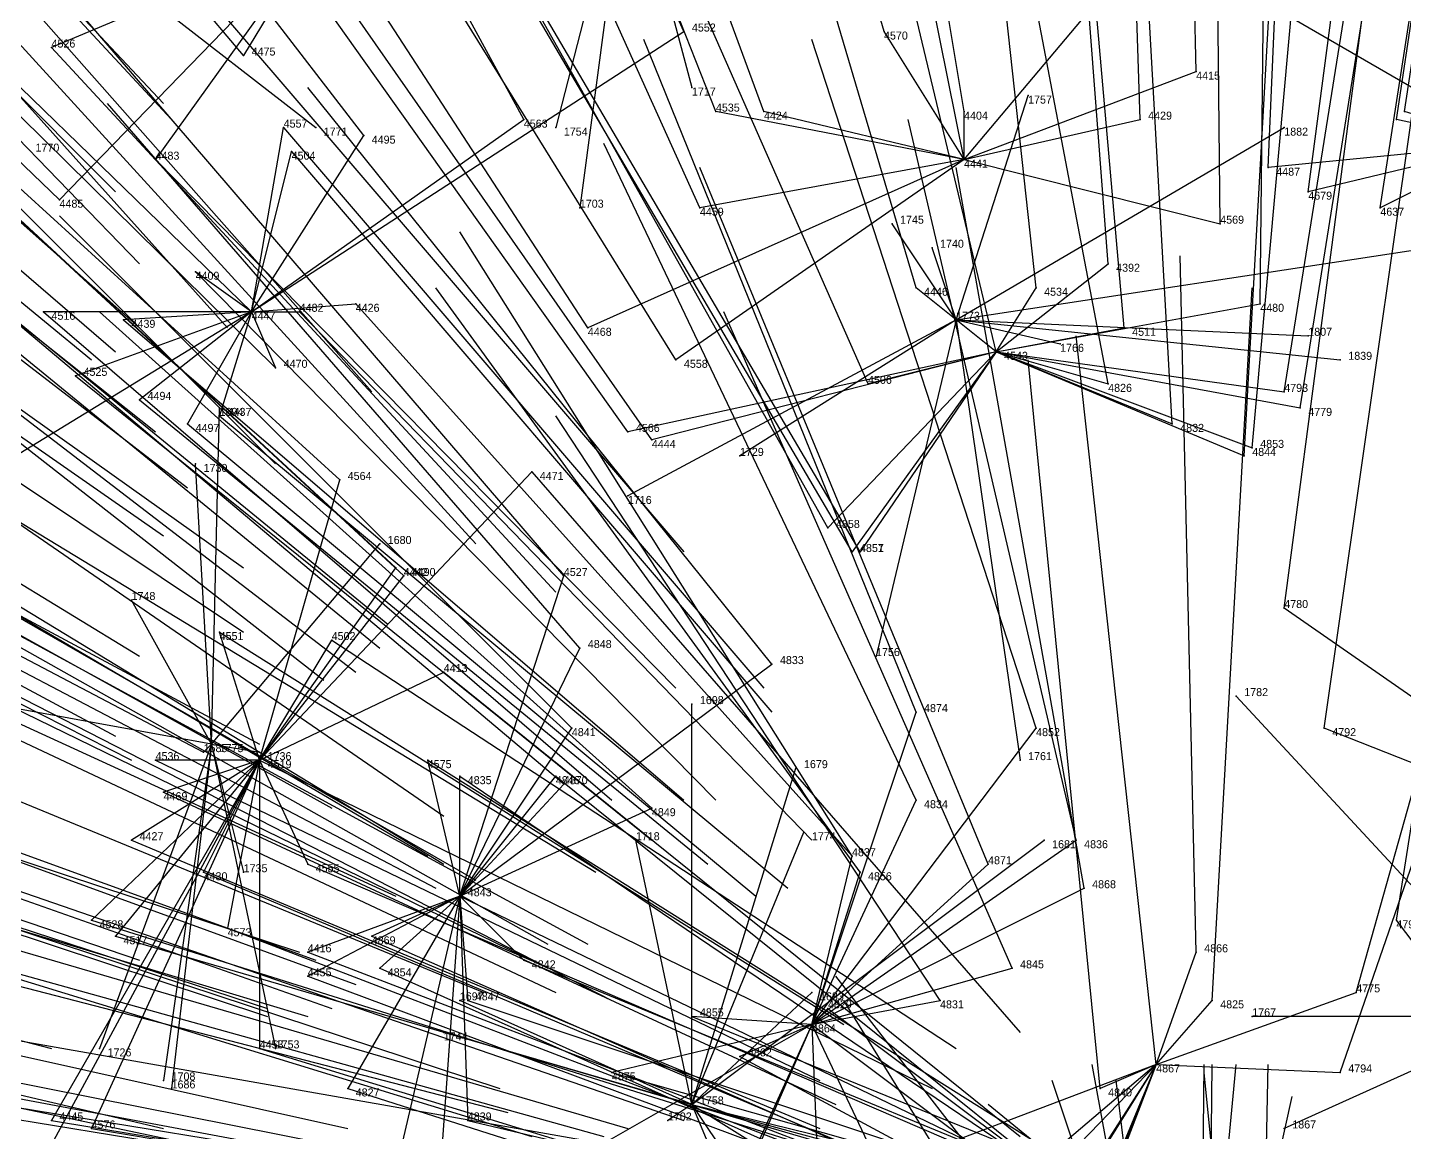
# Model space of a CAD drawing. Extents: x -0.5 to 0.59, y -0.5 to 0.58.
# Drawn here: x -0.151 to 0.021, y 0.0225 to 0.1605 of the extents above; entities that cross this region are included whole.
import ezdxf

# ---------------------------------------------------------------- set-up
doc = ezdxf.new("R2010")
doc.units = 0
for name, color, linetype in [('Facilities', 3, 'CONTINUOUS'), ('Facilities_lines', 3, 'CONTINUOUS'), ('Normals', 1, 'CONTINUOUS'), ('Source_points', 5, 'CONTINUOUS'), ('Text', 3, 'CONTINUOUS')]:
    doc.layers.add(name, color=color, linetype=linetype)

msp = doc.modelspace()

# ---------------------------------------------------------------- linework, layer by layer
at = {"layer": 'Facilities', "color": 3}
for p in [(-0.034, 0.144, -0.369), (-0.123, 0.125, -0.439), (-0.035, 0.124, -1.25), (-0.03, 0.12, -0.309), (-0.128, 0.071, -1.25), (-0.122, 0.069, -0.35), (-0.097, 0.052, -0.276), (-0.053, 0.036, -0.161), (-0.01, 0.031, -0.082), (-0.068, 0.026, -1.25)]:
    msp.add_point(p, dxfattribs=at)
at = {"layer": 'Facilities_lines', "color": 3}
for p, q in [((-0.076, 0.183, -1.25), (-0.085, 0.148, -1.25)), ((-0.076, 0.183, -1.25), (-0.082, 0.138, -1.25)), ((-0.076, 0.183, -1.25), (-0.068, 0.153, -1.25)), ((-0.151, 0.176, -1.25), (-0.115, 0.148, -1.25)), ((-0.115, 0.172, -0.518), (-0.148, 0.158, -0.542)), ((-0.115, 0.172, -0.518), (-0.147, 0.139, -0.506)), ((-0.115, 0.172, -0.518), (-0.135, 0.144, -0.494)), ((-0.115, 0.172, -0.518), (-0.124, 0.157, -0.5)), ((0.034, 0.146, -0.376), (0.003, 0.164, -0.411)), ((-0.034, 0.144, -0.369), (-0.018, 0.163, -0.411)), ((-0.123, 0.125, -0.439), (-0.069, 0.16, -0.436)), ((-0.034, 0.144, -0.369), (-0.044, 0.16, -0.414)), ((-0.034, 0.144, -0.369), (-0.005, 0.155, -0.387)), ((-0.035, 0.124, -1.25), (-0.026, 0.152, -1.25)), ((-0.034, 0.144, -0.369), (-0.065, 0.15, -0.409)), ((-0.034, 0.144, -0.369), (-0.059, 0.15, -0.403)), ((-0.034, 0.144, -0.369), (-0.034, 0.15, -0.385)), ((0.034, 0.146, -0.376), (0.021, 0.15, -0.378)), ((-0.123, 0.125, -0.439), (-0.089, 0.149, -0.434)), ((-0.123, 0.125, -0.439), (-0.119, 0.148, -0.476)), ((-0.035, 0.124, -1.25), (0.006, 0.148, -1.25)), ((-0.034, 0.144, -0.369), (-0.012, 0.149, -0.374)), ((0.034, 0.146, -0.376), (0.02, 0.149, -0.376)), ((-0.123, 0.125, -0.439), (-0.109, 0.147, -0.457)), ((-0.123, 0.125, -0.439), (-0.118, 0.145, -0.468)), ((0.034, 0.146, -0.376), (0.004, 0.143, -0.357)), ((0.034, 0.146, -0.376), (0.009, 0.14, -0.35)), ((0.034, 0.146, -0.376), (0.018, 0.138, -0.347)), ((-0.034, 0.144, -0.369), (-0.081, 0.123, -0.368)), ((-0.034, 0.144, -0.369), (-0.07, 0.119, -0.345)), ((-0.034, 0.144, -0.369), (-0.067, 0.138, -0.383)), ((-0.034, 0.144, -0.369), (-0.002, 0.136, -0.341)), ((-0.035, 0.124, -1.25), (-0.043, 0.136, -1.25)), ((-0.035, 0.124, -1.25), (-0.038, 0.133, -1.25)), ((-0.035, 0.124, -1.25), (0.024, 0.133, -1.25)), ((-0.03, 0.12, -0.309), (-0.016, 0.131, -0.329)), ((-0.123, 0.125, -0.439), (-0.13, 0.13, -0.46)), ((-0.03, 0.12, -0.309), (-0.04, 0.128, -0.334)), ((-0.03, 0.12, -0.309), (-0.025, 0.128, -0.325)), ((-0.123, 0.125, -0.439), (-0.11, 0.126, -0.418)), ((-0.03, 0.12, -0.309), (0.003, 0.126, -0.315)), ((-0.123, 0.125, -0.439), (-0.159, 0.103, -0.473)), ((-0.123, 0.125, -0.439), (-0.149, 0.125, -0.486)), ((-0.123, 0.125, -0.439), (-0.145, 0.117, -0.467)), ((-0.123, 0.125, -0.439), (-0.139, 0.124, -0.465)), ((-0.123, 0.125, -0.439), (-0.137, 0.114, -0.445)), ((-0.123, 0.125, -0.439), (-0.131, 0.111, -0.428)), ((-0.123, 0.125, -0.439), (-0.127, 0.112, -0.423)), ((-0.123, 0.125, -0.439), (-0.12, 0.118, -0.421)), ((-0.123, 0.125, -0.439), (-0.117, 0.125, -0.429)), ((-0.035, 0.124, -1.25), (-0.076, 0.102, -1.25)), ((-0.035, 0.124, -1.25), (-0.062, 0.107, -1.25)), ((-0.035, 0.124, -1.25), (-0.045, 0.082, -1.25)), ((-0.035, 0.124, -1.25), (-0.027, 0.069, -1.25)), ((-0.035, 0.124, -1.25), (-0.022, 0.121, -1.25)), ((-0.035, 0.124, -1.25), (0.009, 0.122, -1.25)), ((-0.035, 0.124, -1.25), (0.013, 0.119, -1.25)), ((-0.03, 0.12, -0.309), (-0.014, 0.123, -0.309)), ((-0.03, 0.12, -0.309), (-0.076, 0.11, -0.334)), ((-0.03, 0.12, -0.309), (-0.073, 0.109, -0.328)), ((-0.03, 0.12, -0.309), (-0.051, 0.098, -0.277)), ((-0.03, 0.12, -0.309), (-0.048, 0.095, -0.267)), ((-0.03, 0.12, -0.309), (-0.047, 0.095, -0.266)), ((-0.03, 0.12, -0.309), (-0.046, 0.116, -0.313)), ((-0.03, 0.12, -0.309), (0.008, 0.113, -0.283)), ((-0.03, 0.12, -0.309), (0.006, 0.115, -0.288)), ((-0.03, 0.12, -0.309), (-0.016, 0.116, -0.292)), ((-0.03, 0.12, -0.309), (-0.008, 0.111, -0.278)), ((-0.03, 0.12, -0.309), (0.001, 0.107, -0.268)), ((-0.03, 0.12, -0.309), (0.002, 0.108, -0.27)), ((-0.128, 0.071, -1.25), (-0.127, 0.113, -1.25)), ((-0.128, 0.071, -1.25), (-0.13, 0.106, -1.25)), ((-0.122, 0.069, -0.35), (-0.088, 0.105, -0.342)), ((-0.122, 0.069, -0.35), (-0.112, 0.104, -0.382)), ((-0.128, 0.071, -1.25), (-0.107, 0.096, -1.25)), ((-0.122, 0.069, -0.35), (-0.105, 0.093, -0.35)), ((-0.122, 0.069, -0.35), (-0.104, 0.092, -0.347)), ((-0.097, 0.052, -0.276), (-0.084, 0.092, -0.313)), ((-0.128, 0.071, -1.25), (-0.138, 0.089, -1.25)), ((0.049, 0.058, -0.189), (0.006, 0.088, -0.222)), ((-0.122, 0.069, -0.35), (-0.127, 0.085, -0.383)), ((-0.128, 0.071, -1.25), (-0.194, 0.083, -1.25)), ((-0.122, 0.069, -0.35), (-0.113, 0.084, -0.353)), ((-0.097, 0.052, -0.276), (-0.082, 0.083, -0.292)), ((-0.097, 0.052, -0.276), (-0.058, 0.081, -0.249)), ((-0.122, 0.069, -0.35), (-0.099, 0.08, -0.318)), ((-0.068, 0.026, -1.25), (-0.068, 0.076, -1.25)), ((0.037, 0.037, -1.25), (0, 0.077, -1.25)), ((-0.053, 0.036, -0.161), (-0.04, 0.075, -0.213)), ((-0.097, 0.052, -0.276), (-0.083, 0.073, -0.276)), ((-0.053, 0.036, -0.161), (-0.025, 0.073, -0.192)), ((0.049, 0.058, -0.189), (0.011, 0.073, -0.184)), ((-0.128, 0.071, -1.25), (-0.142, 0.033, -1.25)), ((-0.128, 0.071, -1.25), (-0.134, 0.029, -1.25)), ((-0.128, 0.071, -1.25), (-0.133, 0.028, -1.25)), ((-0.128, 0.071, -1.25), (-0.129, 0.07, -1.25)), ((-0.128, 0.071, -1.25), (-0.12, 0.033, -1.25)), ((-0.128, 0.071, -1.25), (-0.124, 0.055, -1.25)), ((-0.128, 0.071, -1.25), (-0.122, 0.07, -1.25)), ((-0.122, 0.069, -0.35), (-0.148, 0.021, -0.374)), ((-0.122, 0.069, -0.35), (-0.148, 0.024, -0.375)), ((-0.122, 0.069, -0.35), (-0.143, 0.049, -0.377)), ((-0.122, 0.069, -0.35), (-0.143, 0.023, -0.363)), ((-0.122, 0.069, -0.35), (-0.14, 0.047, -0.369)), ((-0.122, 0.069, -0.35), (-0.138, 0.059, -0.375)), ((-0.122, 0.069, -0.35), (-0.135, 0.069, -0.379)), ((-0.122, 0.069, -0.35), (-0.134, 0.065, -0.373)), ((-0.122, 0.069, -0.35), (-0.129, 0.055, -0.351)), ((-0.122, 0.069, -0.35), (-0.126, 0.048, -0.337)), ((-0.122, 0.069, -0.35), (-0.122, 0.033, -0.316)), ((-0.122, 0.069, -0.35), (-0.116, 0.056, -0.321)), ((-0.097, 0.052, -0.276), (-0.101, 0.069, -0.306)), ((-0.068, 0.026, -1.25), (-0.055, 0.068, -1.25)), ((-0.097, 0.052, -0.276), (-0.097, 0.067, -0.294)), ((-0.097, 0.052, -0.276), (-0.085, 0.067, -0.271)), ((-0.097, 0.052, -0.276), (-0.084, 0.066, -0.267)), ((-0.053, 0.036, -0.161), (-0.04, 0.064, -0.188)), ((-0.097, 0.052, -0.276), (-0.073, 0.063, -0.241)), ((-0.068, 0.026, -1.25), (-0.075, 0.059, -1.25)), ((-0.068, 0.026, -1.25), (-0.054, 0.06, -1.25)), ((-0.068, 0.026, -1.25), (-0.024, 0.059, -1.25)), ((-0.053, 0.036, -0.161), (-0.02, 0.059, -0.155)), ((-0.053, 0.036, -0.161), (-0.048, 0.057, -0.188)), ((-0.053, 0.036, -0.161), (-0.031, 0.056, -0.161)), ((-0.053, 0.036, -0.161), (-0.047, 0.055, -0.18)), ((-0.097, 0.052, -0.276), (-0.116, 0.045, -0.312)), ((-0.097, 0.052, -0.276), (-0.116, 0.042, -0.309)), ((-0.097, 0.052, -0.276), (-0.111, 0.028, -0.285)), ((-0.097, 0.052, -0.276), (-0.108, 0.047, -0.295)), ((-0.097, 0.052, -0.276), (-0.108, 0.005, -0.27)), ((-0.097, 0.052, -0.276), (-0.107, 0.043, -0.287)), ((-0.097, 0.052, -0.276), (-0.1, 0.01, -0.252)), ((-0.097, 0.052, -0.276), (-0.096, 0.024, -0.248)), ((-0.097, 0.052, -0.276), (-0.089, 0.044, -0.247)), ((-0.097, 0.052, -0.276), (-0.096, 0.039, -0.259)), ((-0.053, 0.036, -0.161), (-0.019, 0.053, -0.141)), ((0.045, 0.016, -0.12), (0.02, 0.049, -0.132)), ((-0.01, 0.031, -0.082), (-0.005, 0.045, -0.114)), ((-0.053, 0.036, -0.161), (-0.028, 0.043, -0.128)), ((-0.068, 0.026, -1.25), (-0.053, 0.04, -1.25)), ((-0.01, 0.031, -0.082), (0.015, 0.04, -0.107)), ((-0.068, 0.026, -1.25), (-0.097, 0.039, -1.25)), ((-0.053, 0.036, -0.161), (-0.037, 0.039, -0.134)), ((-0.053, 0.036, -0.161), (-0.051, 0.038, -0.16)), ((-0.01, 0.031, -0.082), (-0.003, 0.039, -0.098)), ((-0.053, 0.036, -0.161), (-0.068, 0.037, -0.193)), ((0.037, 0.037, -1.25), (0.002, 0.037, -1.25)), ((0.037, 0.037, -1.25), (0.006, 0.023, -1.25)), ((-0.068, 0.026, -1.25), (-0.099, 0.035, -1.25)), ((-0.053, 0.036, -0.161), (-0.081, 0.02, -0.207)), ((-0.053, 0.036, -0.161), (-0.078, 0.03, -0.209)), ((-0.053, 0.036, -0.161), (-0.069, 0.001, -0.172)), ((-0.053, 0.036, -0.161), (-0.067, 0.004, -0.168)), ((-0.053, 0.036, -0.161), (-0.062, 0.032, -0.174)), ((-0.053, 0.036, -0.161), (-0.045, 0.019, -0.122)), ((-0.053, 0.036, -0.161), (-0.052, 0.011, -0.132)), ((-0.01, 0.031, -0.082), (-0.043, 0.003, -0.109)), ((-0.01, 0.031, -0.082), (-0.039, 0.02, -0.11)), ((-0.01, 0.031, -0.082), (-0.039, 0.001, -0.098)), ((-0.01, 0.031, -0.082), (-0.03, -0.019, -0.089)), ((-0.01, 0.031, -0.082), (-0.027, -0.01, -0.072)), ((-0.01, 0.031, -0.082), (-0.026, 0.006, -0.067)), ((-0.01, 0.031, -0.082), (-0.02, 0.015, -0.063)), ((-0.01, 0.031, -0.082), (-0.017, 0.028, -0.081)), ((-0.01, 0.031, -0.082), (-0.015, 0.018, -0.059)), ((-0.01, 0.031, -0.082), (0.013, 0.03, -0.083)), ((-0.068, 0.026, -1.25), (-0.071, 0.024, -1.25)), ((-0.068, 0.026, -1.25), (-0.058, 0.002, -1.25)), ((-0.068, 0.026, -1.25), (-0.054, 0.005, -1.25)), ((-0.068, 0.026, -1.25), (-0.031, 0.016, -1.25)), ((-0.068, 0.026, -1.25), (-0.06, 0.021, -1.25)), ((-0.068, 0.026, -1.25), (-0.015, 0.013, -1.25))]:
    msp.add_line(p, q, dxfattribs=at)
at = {"layer": 'Normals', "color": 1}
for p, q in [((-0.044, 0.16, -0.414), (-0.069, 0.248, -0.375)), ((-0.005, 0.155, -0.387), (-0.007, 0.248, -0.35)), ((-0.069, 0.16, -0.436), (-0.107, 0.244, -0.397)), ((-0.034, 0.15, -0.385), (-0.049, 0.241, -0.346)), ((-0.012, 0.149, -0.374), (-0.015, 0.242, -0.336)), ((0.02, 0.149, -0.376), (0.034, 0.241, -0.338)), ((0.021, 0.15, -0.378), (0.035, 0.241, -0.34)), ((-0.065, 0.15, -0.409), (-0.099, 0.236, -0.372)), ((-0.059, 0.15, -0.403), (-0.091, 0.237, -0.365)), ((-0.034, 0.144, -0.369), (-0.052, 0.234, -0.331)), ((0.004, 0.143, -0.357), (0.008, 0.235, -0.319)), ((0.009, 0.14, -0.35), (0.021, 0.231, -0.311)), ((-0.089, 0.149, -0.434), (-0.133, 0.23, -0.395)), ((-0.002, 0.136, -0.341), (-0.003, 0.229, -0.303)), ((0.018, 0.138, -0.347), (0.032, 0.229, -0.308)), ((-0.124, 0.157, -0.5), (-0.184, 0.228, -0.463)), ((-0.067, 0.138, -0.383), (-0.105, 0.222, -0.345)), ((-0.016, 0.131, -0.329), (-0.023, 0.223, -0.292)), ((-0.109, 0.147, -0.457), (-0.165, 0.22, -0.417)), ((-0.025, 0.128, -0.325), (-0.035, 0.22, -0.288)), ((-0.197, 0.218, -0.736), (-0.134, 0.151, -0.773)), ((-0.196, 0.217, -0.732), (-0.133, 0.149, -0.769)), ((0.003, 0.126, -0.315), (0.004, 0.218, -0.275)), ((-0.04, 0.128, -0.334), (-0.066, 0.216, -0.296)), ((-0.014, 0.123, -0.309), (-0.022, 0.214, -0.269)), ((-0.03, 0.12, -0.309), (-0.051, 0.208, -0.267)), ((-0.206, 0.206, -0.729), (-0.14, 0.14, -0.765)), ((-0.016, 0.116, -0.292), (-0.033, 0.205, -0.251)), ((-0.147, 0.139, -0.506), (-0.214, 0.203, -0.469)), ((0.006, 0.115, -0.288), (0.02, 0.203, -0.242)), ((-0.081, 0.123, -0.368), (-0.131, 0.2, -0.328)), ((-0.046, 0.116, -0.313), (-0.083, 0.2, -0.273)), ((-0.008, 0.111, -0.278), (-0.013, 0.2, -0.232)), ((0.008, 0.113, -0.283), (0.022, 0.201, -0.238)), ((-0.202, 0.198, -0.708), (-0.137, 0.131, -0.743)), ((-0.07, 0.119, -0.345), (-0.119, 0.198, -0.308)), ((0.002, 0.108, -0.27), (0.01, 0.197, -0.225)), ((0.001, 0.107, -0.268), (0.006, 0.196, -0.222)), ((-0.188, 0.192, -0.672), (-0.126, 0.123, -0.71)), ((-0.123, 0.125, -0.439), (-0.189, 0.189, -0.399)), ((-0.076, 0.11, -0.334), (-0.13, 0.186, -0.298)), ((-0.207, 0.185, -0.694), (-0.137, 0.123, -0.731)), ((-0.073, 0.109, -0.328), (-0.126, 0.185, -0.292)), ((-0.12, 0.118, -0.421), (-0.186, 0.183, -0.382)), ((-0.169, 0.184, -0.624), (-0.108, 0.115, -0.662)), ((-0.211, 0.181, -0.694), (-0.14, 0.12, -0.731)), ((0.006, 0.088, -0.222), (0.018, 0.179, -0.181)), ((-0.215, 0.178, -0.699), (-0.143, 0.119, -0.735)), ((-0.051, 0.098, -0.277), (-0.096, 0.178, -0.237)), ((-0.048, 0.095, -0.267), (-0.095, 0.175, -0.229)), ((-0.047, 0.095, -0.266), (-0.094, 0.175, -0.228)), ((-0.185, 0.171, -0.631), (-0.12, 0.106, -0.67)), ((-0.208, 0.168, -0.668), (-0.135, 0.11, -0.705)), ((-0.112, 0.104, -0.382), (-0.18, 0.166, -0.343)), ((-0.158, 0.165, -0.571), (-0.095, 0.096, -0.608)), ((-0.129, 0.165, -0.524), (-0.069, 0.095, -0.562)), ((0.011, 0.073, -0.184), (0.024, 0.164, -0.145)), ((-0.084, 0.092, -0.313), (-0.145, 0.163, -0.276)), ((-0.205, 0.16, -0.65), (-0.131, 0.103, -0.686)), ((-0.04, 0.075, -0.213), (-0.074, 0.159, -0.171)), ((-0.025, 0.073, -0.192), (-0.053, 0.159, -0.15)), ((-0.148, 0.158, -0.542), (-0.085, 0.09, -0.578)), ((-0.105, 0.093, -0.35), (-0.173, 0.156, -0.314)), ((-0.104, 0.092, -0.347), (-0.172, 0.155, -0.31)), ((-0.058, 0.081, -0.249), (-0.116, 0.153, -0.212)), ((-0.068, 0.153, -1.25), (-0.068, 0.153, -1.15)), ((-0.026, 0.152, -1.25), (-0.026, 0.152, -1.15)), ((-0.21, 0.15, -0.645), (-0.134, 0.097, -0.682)), ((-0.082, 0.083, -0.292), (-0.141, 0.151, -0.249)), ((-0.119, 0.148, -0.476), (-0.059, 0.078, -0.514)), ((-0.115, 0.148, -1.25), (-0.115, 0.148, -1.15)), ((-0.085, 0.148, -1.25), (-0.085, 0.148, -1.15)), ((-0.02, 0.059, -0.155), (-0.041, 0.149, -0.117)), ((0.006, 0.148, -1.25), (0.006, 0.148, -1.15)), ((-0.2, 0.147, -0.62), (-0.124, 0.093, -0.658)), ((-0.118, 0.145, -0.468), (-0.058, 0.075, -0.506)), ((-0.04, 0.064, -0.188), (-0.079, 0.146, -0.147)), ((-0.177, 0.144, -0.571), (-0.106, 0.086, -0.61)), ((-0.135, 0.144, -0.494), (-0.07, 0.078, -0.53)), ((-0.031, 0.056, -0.161), (-0.067, 0.143, -0.125)), ((-0.019, 0.053, -0.141), (-0.035, 0.143, -0.101)), ((-0.178, 0.141, -0.568), (-0.107, 0.083, -0.607)), ((-0.082, 0.138, -1.25), (-0.082, 0.138, -1.15)), ((0.02, 0.049, -0.132), (0.034, 0.138, -0.089)), ((-0.202, 0.137, -0.61), (-0.124, 0.085, -0.647)), ((-0.187, 0.136, -0.577), (-0.114, 0.079, -0.617)), ((-0.183, 0.136, -0.57), (-0.11, 0.08, -0.61)), ((-0.083, 0.073, -0.276), (-0.147, 0.137, -0.234)), ((-0.043, 0.136, -1.25), (-0.043, 0.136, -1.15)), ((-0.048, 0.057, -0.188), (-0.097, 0.135, -0.147)), ((-0.038, 0.133, -1.25), (-0.038, 0.133, -1.15)), ((-0.005, 0.045, -0.114), (-0.007, 0.132, -0.065)), ((-0.216, 0.13, -0.63), (-0.137, 0.082, -0.668)), ((-0.13, 0.13, -0.46), (-0.065, 0.064, -0.497)), ((-0.047, 0.055, -0.18), (-0.1, 0.128, -0.137)), ((-0.003, 0.039, -0.098), (0.002, 0.128, -0.052)), ((-0.11, 0.126, -0.418), (-0.048, 0.057, -0.457)), ((-0.084, 0.066, -0.267), (-0.154, 0.125, -0.226)), ((-0.149, 0.125, -0.486), (-0.078, 0.064, -0.521)), ((-0.073, 0.063, -0.241), (-0.142, 0.125, -0.202)), ((-0.139, 0.124, -0.465), (-0.069, 0.064, -0.503)), ((-0.117, 0.125, -0.429), (-0.053, 0.059, -0.467)), ((-0.028, 0.043, -0.128), (-0.064, 0.125, -0.084)), ((-0.035, 0.124, -1.25), (-0.035, 0.124, -1.15)), ((-0.022, 0.121, -1.25), (-0.022, 0.121, -1.15)), ((-0.01, 0.031, -0.082), (-0.02, 0.122, -0.041)), ((0.009, 0.122, -1.25), (0.009, 0.122, -1.15)), ((0.015, 0.04, -0.107), (0.038, 0.122, -0.055)), ((-0.017, 0.028, -0.081), (-0.026, 0.119, -0.041)), ((0.013, 0.119, -1.25), (0.013, 0.119, -1.15)), ((-0.145, 0.117, -0.467), (-0.073, 0.059, -0.504)), ((0.013, 0.03, -0.083), (0.043, 0.117, -0.042)), ((-0.222, 0.116, -0.625), (-0.14, 0.072, -0.662)), ((-0.204, 0.115, -0.586), (-0.122, 0.071, -0.623)), ((-0.176, 0.115, -0.524), (-0.099, 0.062, -0.561)), ((-0.137, 0.114, -0.445), (-0.066, 0.056, -0.485)), ((-0.211, 0.113, -0.6), (-0.129, 0.07, -0.636)), ((-0.127, 0.113, -1.25), (-0.127, 0.113, -1.15)), ((-0.127, 0.112, -0.423), (-0.056, 0.053, -0.461)), ((-0.037, 0.039, -0.134), (-0.085, 0.112, -0.087)), ((-0.221, 0.111, -0.618), (-0.138, 0.069, -0.655)), ((-0.131, 0.111, -0.428), (-0.06, 0.052, -0.467)), ((-0.194, 0.108, -0.554), (-0.113, 0.063, -0.592)), ((-0.062, 0.107, -1.25), (-0.062, 0.107, -1.15)), ((-0.13, 0.106, -1.25), (-0.13, 0.106, -1.15)), ((-0.088, 0.105, -0.342), (-0.027, 0.035, -0.379)), ((-0.181, 0.104, -0.521), (-0.101, 0.057, -0.558)), ((-0.178, 0.104, -0.515), (-0.099, 0.056, -0.552)), ((-0.159, 0.103, -0.473), (-0.08, 0.055, -0.511)), ((-0.076, 0.102, -1.25), (-0.076, 0.102, -1.15)), ((-0.175, 0.1, -0.504), (-0.095, 0.054, -0.543)), ((-0.182, 0.096, -0.514), (-0.1, 0.053, -0.552)), ((-0.107, 0.096, -1.25), (-0.107, 0.096, -1.15)), ((-0.19, 0.091, -0.526), (-0.105, 0.052, -0.563)), ((-0.166, 0.091, -0.473), (-0.086, 0.046, -0.512)), ((-0.162, 0.09, -0.462), (-0.081, 0.046, -0.501)), ((-0.138, 0.089, -1.25), (-0.138, 0.089, -1.15)), ((-0.127, 0.085, -0.383), (-0.049, 0.036, -0.42)), ((-0.168, 0.083, -0.469), (-0.086, 0.043, -0.51)), ((-0.113, 0.084, -0.353), (-0.035, 0.033, -0.389)), ((-0.16, 0.081, -0.448), (-0.078, 0.039, -0.486)), ((-0.045, 0.082, -1.25), (-0.045, 0.082, -1.15)), ((-0.099, 0.08, -0.318), (-0.027, 0.022, -0.357)), ((-0.168, 0.079, -0.463), (-0.085, 0.04, -0.504)), ((-0.203, 0.076, -0.541), (-0.115, 0.044, -0.577)), ((-0.068, 0.076, -1.25), (-0.068, 0.076, -1.15)), ((0, 0.077, -1.25), (0, 0.077, -1.15)), ((-0.225, 0.074, -0.592), (-0.137, 0.044, -0.629)), ((-0.205, 0.074, -0.546), (-0.117, 0.045, -0.582)), ((-0.179, 0.075, -0.486), (-0.094, 0.04, -0.525)), ((-0.198, 0.073, -0.528), (-0.11, 0.041, -0.564)), ((-0.128, 0.071, -1.25), (-0.128, 0.071, -1.15)), ((-0.201, 0.069, -0.531), (-0.113, 0.038, -0.567)), ((-0.135, 0.069, -0.379), (-0.052, 0.029, -0.417)), ((-0.129, 0.07, -1.25), (-0.129, 0.07, -1.15)), ((-0.122, 0.07, -1.25), (-0.122, 0.07, -1.15)), ((-0.122, 0.069, -0.35), (-0.038, 0.028, -0.386)), ((-0.101, 0.069, -0.306), (-0.023, 0.02, -0.345)), ((-0.027, 0.069, -1.25), (-0.027, 0.069, -1.15)), ((-0.055, 0.068, -1.25), (-0.055, 0.068, -1.15)), ((-0.21, 0.067, -0.55), (-0.121, 0.038, -0.586)), ((-0.209, 0.066, -0.549), (-0.121, 0.037, -0.585)), ((-0.097, 0.067, -0.294), (-0.02, 0.015, -0.332)), ((-0.085, 0.067, -0.271), (-0.014, 0.01, -0.312)), ((-0.206, 0.064, -0.539), (-0.116, 0.037, -0.575)), ((-0.134, 0.065, -0.373), (-0.05, 0.026, -0.41)), ((-0.138, 0.059, -0.375), (-0.052, 0.023, -0.411)), ((-0.075, 0.059, -1.25), (-0.075, 0.059, -1.15)), ((-0.054, 0.06, -1.25), (-0.054, 0.06, -1.15)), ((-0.024, 0.059, -1.25), (-0.024, 0.059, -1.15)), ((-0.18, 0.057, -0.472), (-0.092, 0.028, -0.511)), ((-0.238, 0.056, -0.611), (-0.148, 0.033, -0.648)), ((-0.116, 0.056, -0.321), (-0.03, 0.019, -0.357)), ((-0.156, 0.054, -0.413), (-0.069, 0.024, -0.451)), ((-0.129, 0.055, -0.351), (-0.044, 0.019, -0.389)), ((-0.124, 0.055, -1.25), (-0.124, 0.055, -1.15)), ((-0.097, 0.052, -0.276), (-0.014, 0.012, -0.315)), ((-0.176, 0.049, -0.456), (-0.088, 0.022, -0.496)), ((-0.165, 0.049, -0.431), (-0.076, 0.023, -0.469)), ((-0.143, 0.049, -0.377), (-0.054, 0.021, -0.415)), ((-0.18, 0.048, -0.466), (-0.091, 0.025, -0.504)), ((-0.169, 0.047, -0.438), (-0.079, 0.022, -0.474)), ((-0.14, 0.047, -0.369), (-0.051, 0.021, -0.406)), ((-0.126, 0.048, -0.337), (-0.04, 0.015, -0.375)), ((-0.108, 0.047, -0.295), (-0.024, 0.01, -0.335)), ((-0.116, 0.045, -0.312), (-0.03, 0.012, -0.349)), ((-0.224, 0.044, -0.571), (-0.134, 0.023, -0.608)), ((-0.089, 0.044, -0.247), (-0.004, 0.009, -0.288)), ((-0.201, 0.043, -0.515), (-0.111, 0.023, -0.552)), ((-0.116, 0.042, -0.309), (-0.03, 0.01, -0.348)), ((-0.107, 0.043, -0.287), (-0.022, 0.005, -0.325)), ((0.006, -0.03, -0.077), (-0.05, 0.042, -0.118)), ((-0.053, 0.04, -1.25), (-0.053, 0.04, -1.15)), ((-0.097, 0.039, -1.25), (-0.097, 0.039, -1.15)), ((-0.096, 0.039, -0.259), (-0.009, 0.01, -0.3)), ((-0.051, 0.038, -0.16), (0.021, -0.016, -0.204)), ((-0.004, -0.034, -0.085), (-0.049, 0.039, -0.136)), ((-0.068, 0.037, -0.193), (0.018, 0.002, -0.231)), ((0.002, 0.037, -1.25), (0.002, 0.037, -1.15)), ((-0.202, 0.036, -0.512), (-0.111, 0.017, -0.55)), ((-0.189, 0.036, -0.48), (-0.098, 0.018, -0.517)), ((-0.158, 0.035, -0.405), (-0.067, 0.019, -0.443)), ((-0.099, 0.035, -1.25), (-0.099, 0.035, -1.15)), ((-0.053, 0.036, -0.161), (0.019, -0.018, -0.204)), ((-0.191, 0.034, -0.486), (-0.1, 0.017, -0.523)), ((-0.142, 0.033, -1.25), (-0.142, 0.033, -1.15)), ((-0.122, 0.033, -0.316), (-0.034, 0.006, -0.354)), ((-0.12, 0.033, -1.25), (-0.12, 0.033, -1.15)), ((-0.062, 0.032, -0.174), (0.016, -0.01, -0.22)), ((-0.004, -0.046, -0.116), (-0.018, 0.031, -0.178)), ((-0.008, -0.053, -0.135), (0, 0.031, -0.188)), ((-0.005, -0.056, -0.14), (-0.004, 0.031, -0.189)), ((-0.004, -0.06, -0.15), (-0.003, 0.031, -0.192)), ((0.002, -0.06, -0.151), (0.004, 0.031, -0.192)), ((-0.078, 0.03, -0.209), (0.01, 0.005, -0.25)), ((0.005, -0.061, -0.152), (-0.004, 0.03, -0.193)), ((-0.176, 0.028, -0.445), (-0.084, 0.013, -0.483)), ((-0.173, 0.029, -0.438), (-0.081, 0.014, -0.475)), ((-0.134, 0.029, -1.25), (-0.134, 0.029, -1.15)), ((-0.133, 0.028, -1.25), (-0.133, 0.028, -1.15)), ((-0.111, 0.028, -0.285), (-0.023, 0, -0.325)), ((0.003, -0.048, -0.119), (-0.023, 0.029, -0.178)), ((-0.005, -0.053, -0.133), (-0.015, 0.029, -0.19)), ((-0.068, 0.026, -1.25), (-0.068, 0.026, -1.15)), ((0.034, -0.027, -0.108), (-0.031, 0.026, -0.163)), ((-0.013, -0.063, -0.161), (0.007, 0.027, -0.199)), ((-0.148, 0.024, -0.375), (-0.057, 0.009, -0.414)), ((-0.143, 0.023, -0.363), (-0.053, 0.008, -0.402)), ((-0.096, 0.024, -0.248), (-0.007, 0.003, -0.289)), ((-0.071, 0.024, -1.25), (-0.071, 0.024, -1.15)), ((0.006, 0.023, -1.25), (0.006, 0.023, -1.15))]:
    msp.add_line(p, q, dxfattribs=at)
at = {"layer": 'Source_points', "color": 5}
for p in [(-0.069, 0.16, -0.436), (-0.044, 0.16, -0.414), (-0.148, 0.158, -0.542), (-0.124, 0.157, -0.5), (-0.005, 0.155, -0.387), (-0.068, 0.153, -1.25), (-0.026, 0.152, -1.25), (-0.065, 0.15, -0.409), (-0.059, 0.15, -0.403), (-0.034, 0.15, -0.385), (0.021, 0.15, -0.378), (-0.119, 0.148, -0.476), (-0.115, 0.148, -1.25), (-0.089, 0.149, -0.434), (-0.085, 0.148, -1.25), (-0.012, 0.149, -0.374), (0.006, 0.148, -1.25), (0.02, 0.149, -0.376), (-0.109, 0.147, -0.457), (-0.118, 0.145, -0.468), (-0.135, 0.144, -0.494), (0.004, 0.143, -0.357), (0.009, 0.14, -0.35), (-0.147, 0.139, -0.506), (-0.082, 0.138, -1.25), (-0.067, 0.138, -0.383), (0.018, 0.138, -0.347), (-0.043, 0.136, -1.25), (-0.002, 0.136, -0.341), (-0.038, 0.133, -1.25), (-0.016, 0.131, -0.329), (-0.13, 0.13, -0.46), (-0.04, 0.128, -0.334), (-0.025, 0.128, -0.325), (-0.11, 0.126, -0.418), (0.003, 0.126, -0.315), (-0.149, 0.125, -0.486), (-0.139, 0.124, -0.465), (-0.117, 0.125, -0.429), (-0.081, 0.123, -0.368), (-0.014, 0.123, -0.309), (-0.022, 0.121, -1.25), (0.009, 0.122, -1.25), (-0.07, 0.119, -0.345), (0.013, 0.119, -1.25), (-0.145, 0.117, -0.467), (-0.12, 0.118, -0.421), (-0.046, 0.116, -0.313), (-0.016, 0.116, -0.292), (-0.137, 0.114, -0.445), (0.006, 0.115, -0.288), (-0.127, 0.113, -1.25), (-0.127, 0.112, -0.423), (0.008, 0.113, -0.283), (-0.131, 0.111, -0.428), (-0.008, 0.111, -0.278), (-0.076, 0.11, -0.334), (-0.073, 0.109, -0.328), (-0.062, 0.107, -1.25), (0.001, 0.107, -0.268), (0.002, 0.108, -0.27), (-0.13, 0.106, -1.25), (-0.088, 0.105, -0.342), (-0.112, 0.104, -0.382), (-0.076, 0.102, -1.25), (-0.051, 0.098, -0.277), (-0.107, 0.096, -1.25), (-0.048, 0.095, -0.267), (-0.047, 0.095, -0.266), (-0.105, 0.093, -0.35), (-0.104, 0.092, -0.347), (-0.084, 0.092, -0.313), (-0.138, 0.089, -1.25), (0.006, 0.088, -0.222), (-0.127, 0.085, -0.383), (-0.113, 0.084, -0.353), (-0.082, 0.083, -0.292), (-0.058, 0.081, -0.249), (-0.045, 0.082, -1.25), (-0.099, 0.08, -0.318), (-0.068, 0.076, -1.25), (0, 0.077, -1.25), (-0.04, 0.075, -0.213), (-0.083, 0.073, -0.276), (-0.025, 0.073, -0.192), (0.011, 0.073, -0.184), (-0.135, 0.069, -0.379), (-0.129, 0.07, -1.25), (-0.122, 0.07, -1.25), (-0.101, 0.069, -0.306), (-0.027, 0.069, -1.25), (-0.055, 0.068, -1.25), (-0.097, 0.067, -0.294), (-0.085, 0.067, -0.271), (-0.084, 0.066, -0.267), (-0.134, 0.065, -0.373), (-0.04, 0.064, -0.188), (-0.073, 0.063, -0.241), (-0.138, 0.059, -0.375), (-0.075, 0.059, -1.25), (-0.054, 0.06, -1.25), (-0.024, 0.059, -1.25), (-0.02, 0.059, -0.155), (-0.048, 0.057, -0.188), (-0.116, 0.056, -0.321), (-0.031, 0.056, -0.161), (-0.129, 0.055, -0.351), (-0.124, 0.055, -1.25), (-0.047, 0.055, -0.18), (-0.019, 0.053, -0.141), (-0.143, 0.049, -0.377), (0.02, 0.049, -0.132), (-0.14, 0.047, -0.369), (-0.126, 0.048, -0.337), (-0.108, 0.047, -0.295), (-0.116, 0.045, -0.312), (-0.005, 0.045, -0.114), (-0.089, 0.044, -0.247), (-0.116, 0.042, -0.309), (-0.107, 0.043, -0.287), (-0.028, 0.043, -0.128), (-0.053, 0.04, -1.25), (0.015, 0.04, -0.107), (-0.097, 0.039, -1.25), (-0.096, 0.039, -0.259), (-0.051, 0.038, -0.16), (-0.037, 0.039, -0.134), (-0.003, 0.039, -0.098), (-0.068, 0.037, -0.193), (0.002, 0.037, -1.25), (-0.099, 0.035, -1.25), (-0.142, 0.033, -1.25), (-0.122, 0.033, -0.316), (-0.12, 0.033, -1.25), (-0.062, 0.032, -0.174), (-0.078, 0.03, -0.209), (0.013, 0.03, -0.083), (-0.134, 0.029, -1.25), (-0.133, 0.028, -1.25), (-0.111, 0.028, -0.285), (-0.017, 0.028, -0.081), (-0.148, 0.024, -0.375), (-0.143, 0.023, -0.363), (-0.096, 0.024, -0.248), (-0.071, 0.024, -1.25), (0.006, 0.023, -1.25)]:
    msp.add_point(p, dxfattribs=at)

# ---------------------------------------------------------------- texts
at = {"layer": 'Text', "color": 3}
for s, p in [('4552', (-0.068, 0.16, -0.436)), ('4570', (-0.044, 0.159, -0.414)), ('4526', (-0.148, 0.158, -0.542)), ('4475', (-0.123, 0.157, -0.5)), ('4415', (-0.005, 0.154, -0.387)), ('1717', (-0.068, 0.152, -1.25)), ('1757', (-0.026, 0.151, -1.25)), ('4535', (-0.065, 0.15, -0.409)), ('4424', (-0.059, 0.149, -0.403)), ('4404', (-0.034, 0.149, -0.385)), ('4429', (-0.011, 0.149, -0.374)), ('4557', (-0.119, 0.148, -0.476)), ('1771', (-0.114, 0.147, -1.25)), ('4563', (-0.089, 0.148, -0.434)), ('1754', (-0.084, 0.147, -1.25)), ('1882', (0.006, 0.147, -1.25)), ('4495', (-0.108, 0.146, -0.457)), ('1770', (-0.15, 0.145, -1.25)), ('4483', (-0.135, 0.144, -0.494)), ('4504', (-0.118, 0.144, -0.468)), ('4441', (-0.034, 0.143, -0.369)), ('4487', (0.005, 0.142, -0.357)), ('4679', (0.009, 0.139, -0.35)), ('4485', (-0.147, 0.138, -0.506)), ('1703', (-0.082, 0.138, -1.25)), ('4459', (-0.067, 0.137, -0.383)), ('4637', (0.018, 0.137, -0.347)), ('1745', (-0.042, 0.136, -1.25)), ('4569', (-0.002, 0.136, -0.341)), ('1740', (-0.037, 0.133, -1.25)), ('4392', (-0.015, 0.13, -0.329)), ('4409', (-0.13, 0.129, -0.46)), ('4446', (-0.039, 0.127, -0.334)), ('4534', (-0.024, 0.127, -0.325)), ('4482', (-0.117, 0.125, -0.429)), ('4426', (-0.11, 0.125, -0.418)), ('4480', (0.003, 0.125, -0.315)), ('4516', (-0.148, 0.124, -0.486)), ('4439', (-0.138, 0.123, -0.465)), ('4447', (-0.123, 0.124, -0.439)), ('1773', (-0.035, 0.124, -1.25)), ('4468', (-0.081, 0.122, -0.368)), ('4511', (-0.013, 0.122, -0.309)), ('1807', (0.009, 0.122, -1.25)), ('1766', (-0.022, 0.12, -1.25)), ('4470', (-0.119, 0.118, -0.421)), ('4558', (-0.069, 0.118, -0.345)), ('4543', (-0.029, 0.119, -0.309)), ('1839', (0.014, 0.119, -1.25)), ('4525', (-0.144, 0.117, -0.467)), ('4506', (-0.046, 0.116, -0.313)), ('4826', (-0.016, 0.115, -0.292)), ('4793', (0.006, 0.115, -0.288)), ('4494', (-0.136, 0.114, -0.445)), ('1694', (-0.127, 0.112, -1.25)), ('4437', (-0.126, 0.112, -0.423)), ('4779', (0.009, 0.112, -0.283)), ('4497', (-0.13, 0.11, -0.428)), ('4566', (-0.075, 0.11, -0.334)), ('4832', (-0.007, 0.11, -0.278)), ('4444', (-0.073, 0.108, -0.328)), ('4853', (0.003, 0.108, -0.27)), ('1729', (-0.062, 0.107, -1.25)), ('4844', (0.002, 0.107, -0.268)), ('1730', (-0.129, 0.105, -1.25)), ('4564', (-0.111, 0.104, -0.382)), ('4471', (-0.087, 0.104, -0.342)), ('1716', (-0.076, 0.101, -1.25)), ('4858', (-0.05, 0.098, -0.277)), ('1680', (-0.106, 0.096, -1.25)), ('4851', (-0.047, 0.095, -0.267)), ('4857', (-0.047, 0.095, -0.266)), ('4442', (-0.104, 0.092, -0.35)), ('4490', (-0.103, 0.092, -0.347)), ('4527', (-0.084, 0.092, -0.313)), ('1748', (-0.138, 0.089, -1.25)), ('4780', (0.006, 0.088, -0.222)), ('4551', (-0.127, 0.084, -0.383)), ('4502', (-0.113, 0.084, -0.353)), ('4848', (-0.081, 0.083, -0.292)), ('1756', (-0.045, 0.082, -1.25)), ('4413', (-0.099, 0.08, -0.318)), ('4833', (-0.057, 0.081, -0.249)), ('1782', (0.001, 0.077, -1.25)), ('1698', (-0.067, 0.076, -1.25)), ('4874', (-0.039, 0.075, -0.213)), ('4841', (-0.083, 0.072, -0.276)), ('4852', (-0.025, 0.072, -0.192)), ('4792', (0.012, 0.072, -0.184)), ('1685', (-0.129, 0.07, -1.25)), ('1775', (-0.127, 0.07, -1.25)), ('4536', (-0.135, 0.069, -0.379)), ('4519', (-0.121, 0.068, -0.35)), ('1736', (-0.121, 0.069, -1.25)), ('4575', (-0.101, 0.068, -0.306)), ('1679', (-0.054, 0.068, -1.25)), ('1761', (-0.026, 0.069, -1.25)), ('4835', (-0.096, 0.066, -0.294)), ('4846', (-0.085, 0.066, -0.271)), ('4870', (-0.084, 0.066, -0.267)), ('4469', (-0.134, 0.064, -0.373)), ('4834', (-0.039, 0.063, -0.188)), ('4849', (-0.073, 0.062, -0.241)), ('4427', (-0.137, 0.059, -0.375)), ('1718', (-0.075, 0.059, -1.25)), ('1774', (-0.053, 0.059, -1.25)), ('1681', (-0.023, 0.058, -1.25)), ('4836', (-0.019, 0.058, -0.155)), ('4837', (-0.048, 0.057, -0.188)), ('4871', (-0.031, 0.056, -0.161)), ('1735', (-0.124, 0.055, -1.25)), ('4555', (-0.115, 0.055, -0.321)), ('4430', (-0.129, 0.054, -0.351)), ('4856', (-0.046, 0.054, -0.18)), ('4868', (-0.018, 0.053, -0.141)), ('4843', (-0.096, 0.052, -0.276)), ('4528', (-0.142, 0.048, -0.377)), ('4791', (0.02, 0.048, -0.132)), ('4517', (-0.139, 0.046, -0.369)), ('4573', (-0.126, 0.047, -0.337)), ('4869', (-0.108, 0.046, -0.295)), ('4416', (-0.116, 0.045, -0.312)), ('4866', (-0.004, 0.045, -0.114)), ('4854', (-0.106, 0.042, -0.287)), ('4842', (-0.088, 0.043, -0.247)), ('4845', (-0.027, 0.043, -0.128)), ('4455', (-0.116, 0.042, -0.309)), ('1697', (-0.097, 0.039, -1.25)), ('4847', (-0.095, 0.039, -0.259)), ('1683', (-0.052, 0.039, -1.25)), ('4775', (0.015, 0.04, -0.107)), ('4855', (-0.067, 0.037, -0.193)), ('4829', (-0.051, 0.038, -0.16)), ('4831', (-0.037, 0.038, -0.134)), ('4825', (-0.002, 0.038, -0.098)), ('1767', (0.002, 0.037, -1.25)), ('1744', (-0.099, 0.034, -1.25)), ('4864', (-0.053, 0.035, -0.161)), ('1726', (-0.141, 0.032, -1.25)), ('4453', (-0.122, 0.033, -0.316)), ('1753', (-0.12, 0.033, -1.25)), ('4862', (-0.061, 0.032, -0.174)), ('4867', (-0.01, 0.03, -0.082)), ('4794', (0.014, 0.03, -0.083)), ('1708', (-0.133, 0.029, -1.25)), ('4875', (-0.078, 0.029, -0.209)), ('1686', (-0.133, 0.028, -1.25)), ('4827', (-0.11, 0.027, -0.285)), ('4840', (-0.016, 0.027, -0.081)), ('1758', (-0.067, 0.026, -1.25)), ('4445', (-0.147, 0.024, -0.375)), ('4839', (-0.096, 0.024, -0.248)), ('1702', (-0.071, 0.024, -1.25)), ('4576', (-0.143, 0.023, -0.363)), ('1867', (0.007, 0.023, -1.25))]:
    msp.add_text(s, height=0.001, dxfattribs=at).set_placement(p)

doc.saveas('drawing.dxf')
